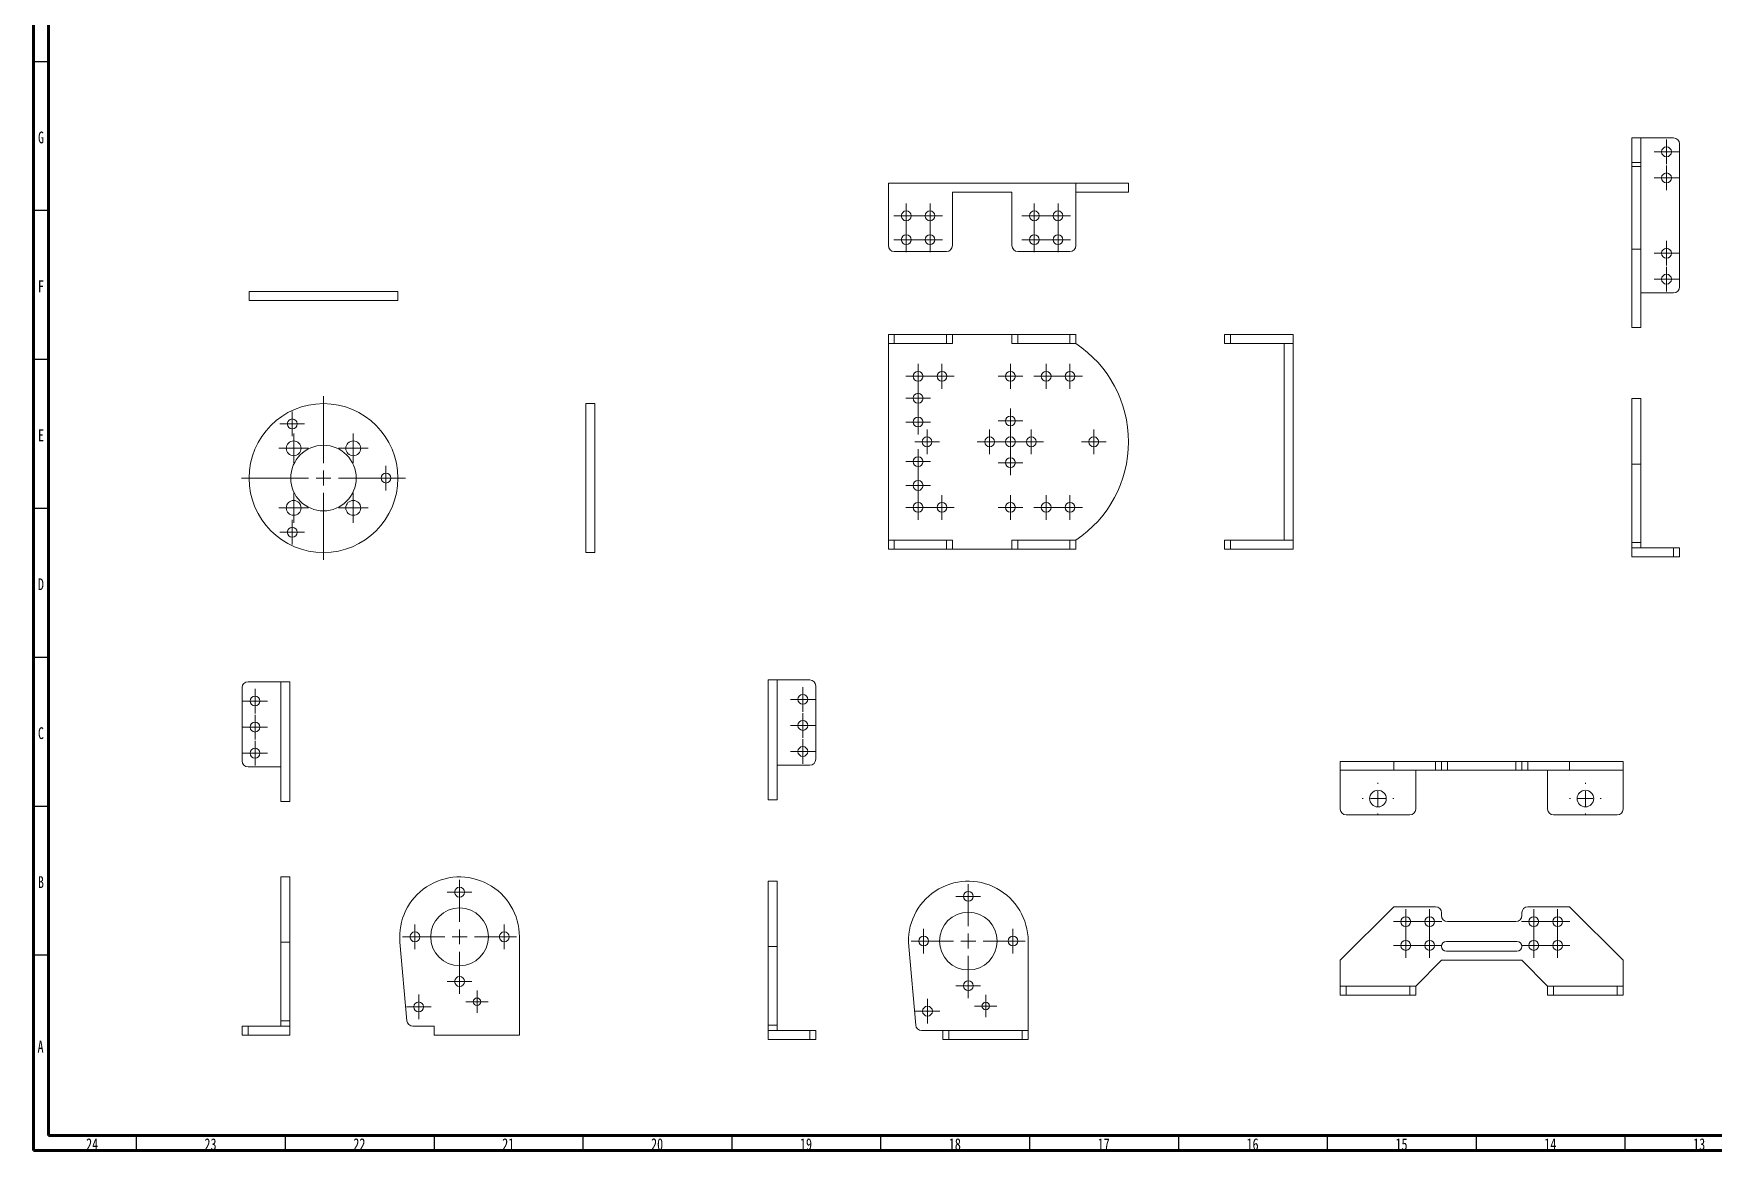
# Model space of a CAD drawing. Header units: millimetres. Extents: x 15 to 1184, y 5 to 836.
# Drawn here: x 15 to 579, y 5 to 380 of the extents above; entities that cross this region are included whole.
import ezdxf

# ---------------------------------------------------------------- set-up
doc = ezdxf.new("R2010")
doc.units = ezdxf.units.MM
doc.styles.add('SLDTEXTSTYLE0', font='TXT', dxfattribs={"width": 0.75})

# ---------------------------------------------------------------- blocks, each defined once
blk = doc.blocks.new('SW_CENTERMARKSYMBOL_108')
at = {"color": 0, "linetype": 'Continuous', "lineweight": 0}
for p, q in [((-2.5, 0), (-5, 0)), ((0, 0), (-2.5, 0)), ((0, 2.5), (0, 5)), ((0, 0), (0, 2.5)), ((0, 0), (0, -2.5)), ((0, 0), (2.5, 0)), ((2.5, 0), (5, 0)), ((0, -2.5), (0, -5))]:
    blk.add_line(p, q, dxfattribs=at)
blk = doc.blocks.new('SW_CENTERMARKSYMBOL_109')
at = {"color": 0, "linetype": 'Continuous', "lineweight": 0}
for p, q in [((-2.5, 0), (-5, 0)), ((0, 0), (-2.5, 0)), ((0, 2.5), (0, 5)), ((0, 0), (0, 2.5)), ((0, 0), (0, -2.5)), ((0, 0), (2.5, 0)), ((2.5, 0), (5, 0)), ((0, -2.5), (0, -5))]:
    blk.add_line(p, q, dxfattribs=at)
blk = doc.blocks.new('SW_CENTERMARKSYMBOL_110')
at = {"color": 0, "linetype": 'Continuous', "lineweight": 0}
for p, q in [((-2.5, 0), (-5, 0)), ((0, 0), (-2.5, 0)), ((0, 2.5), (0, 5)), ((0, 0), (0, 2.5)), ((0, 0), (0, -2.5)), ((0, 0), (2.5, 0)), ((2.5, 0), (5, 0)), ((0, -2.5), (0, -5))]:
    blk.add_line(p, q, dxfattribs=at)
blk = doc.blocks.new('SW_CENTERMARKSYMBOL_111')
at = {"color": 0, "linetype": 'Continuous', "lineweight": 0}
for p, q in [((0, 5), (0, 27.5)), ((-5, 0), (-27.5, 0)), ((0, 0), (-2.5, 0)), ((0, 0), (0, 2.5)), ((0, 0), (0, -2.5)), ((0, 0), (2.5, 0)), ((5, 0), (27.5, 0)), ((0, -5), (0, -27.5))]:
    blk.add_line(p, q, dxfattribs=at)
blk = doc.blocks.new('SW_CENTERMARKSYMBOL_112')
at = {"color": 0, "linetype": 'Continuous', "lineweight": 0}
for p, q in [((-2.5, 0), (-4.15, 0)), ((0, 0), (-2.5, 0)), ((0, 2.5), (0, 4.15)), ((0, 0), (0, 2.5)), ((0, 0), (0, -2.5)), ((0, 0), (2.5, 0)), ((2.5, 0), (4.15, 0)), ((0, -2.5), (0, -4.15))]:
    blk.add_line(p, q, dxfattribs=at)
blk = doc.blocks.new('SW_CENTERMARKSYMBOL_113')
at = {"color": 0, "linetype": 'Continuous', "lineweight": 0}
for p, q in [((-2.5, 0), (-4.15, 0)), ((0, 0), (-2.5, 0)), ((0, 2.5), (0, 4.15)), ((0, 0), (0, 2.5)), ((0, 0), (0, -2.5)), ((0, 0), (2.5, 0)), ((2.5, 0), (4.15, 0)), ((0, -2.5), (0, -4.15))]:
    blk.add_line(p, q, dxfattribs=at)
blk = doc.blocks.new('SW_CENTERMARKSYMBOL_114')
at = {"color": 0, "linetype": 'Continuous', "lineweight": 0}
for p, q in [((-2.5, 0), (-4.15, 0)), ((0, 0), (-2.5, 0)), ((0, 2.5), (0, 4.15)), ((0, 0), (0, 2.5)), ((0, 0), (0, -2.5)), ((0, 0), (2.5, 0)), ((2.5, 0), (4.15, 0)), ((0, -2.5), (0, -4.15))]:
    blk.add_line(p, q, dxfattribs=at)
blk = doc.blocks.new('SW_CENTERMARKSYMBOL_115')
at = {"color": 0, "linetype": 'Continuous', "lineweight": 0}
for p, q in [((-2.5, 0), (-5, 0)), ((0, 0), (-2.5, 0)), ((0, 2.5), (0, 5)), ((0, 0), (0, 2.5)), ((0, 0), (0, -2.5)), ((0, 0), (2.5, 0)), ((2.5, 0), (5, 0)), ((0, -2.5), (0, -5))]:
    blk.add_line(p, q, dxfattribs=at)
blk = doc.blocks.new('SW_CENTERMARKSYMBOL_116')
at = {"color": 0, "linetype": 'Continuous', "lineweight": 0}
for p, q in [((-2.5, 0), (-4.15, 0)), ((0, 0), (-2.5, 0)), ((0, 2.5), (0, 4.15)), ((0, 0), (0, 2.5)), ((0, 0), (0, -2.5)), ((0, 0), (2.5, 0)), ((2.5, 0), (4.15, 0)), ((0, -2.5), (0, -4.15))]:
    blk.add_line(p, q, dxfattribs=at)
blk = doc.blocks.new('SW_CENTERMARKSYMBOL_117')
at = {"color": 0, "linetype": 'Continuous', "lineweight": 0}
for p, q in [((-2.5, 0), (-4.15, 0)), ((0, 0), (-2.5, 0)), ((0, 2.5), (0, 4.15)), ((0, 0), (0, 2.5)), ((0, 0), (0, -2.5)), ((0, 0), (2.5, 0)), ((2.5, 0), (4.15, 0)), ((0, -2.5), (0, -4.15))]:
    blk.add_line(p, q, dxfattribs=at)
blk = doc.blocks.new('SW_CENTERMARKSYMBOL_118')
at = {"color": 0, "linetype": 'Continuous', "lineweight": 0}
for p, q in [((-2.5, 0), (-4.15, 0)), ((0, 0), (-2.5, 0)), ((0, 2.5), (0, 4.15)), ((0, 0), (0, 2.5)), ((0, 0), (0, -2.5)), ((0, 0), (2.5, 0)), ((2.5, 0), (4.15, 0)), ((0, -2.5), (0, -4.15))]:
    blk.add_line(p, q, dxfattribs=at)
blk = doc.blocks.new('SW_CENTERMARKSYMBOL_119')
at = {"color": 0, "linetype": 'Continuous', "lineweight": 0}
for p, q in [((-2.5, 0), (-4.15, 0)), ((0, 0), (-2.5, 0)), ((0, 2.5), (0, 4.15)), ((0, 0), (0, 2.5)), ((0, 0), (0, -2.5)), ((0, 0), (2.5, 0)), ((2.5, 0), (4.15, 0)), ((0, -2.5), (0, -4.15))]:
    blk.add_line(p, q, dxfattribs=at)
blk = doc.blocks.new('SW_CENTERMARKSYMBOL_120')
at = {"color": 0, "linetype": 'Continuous', "lineweight": 0}
for p, q in [((-2.5, 0), (-4.15, 0)), ((0, 0), (-2.5, 0)), ((0, 2.5), (0, 4.15)), ((0, 0), (0, 2.5)), ((0, 0), (0, -2.5)), ((0, 0), (2.5, 0)), ((2.5, 0), (4.15, 0)), ((0, -2.5), (0, -4.15))]:
    blk.add_line(p, q, dxfattribs=at)
blk = doc.blocks.new('SW_CENTERMARKSYMBOL_121')
at = {"color": 0, "linetype": 'Continuous', "lineweight": 0}
for p, q in [((-2.5, 0), (-4.15, 0)), ((0, 0), (-2.5, 0)), ((0, 2.5), (0, 4.15)), ((0, 0), (0, 2.5)), ((0, 0), (0, -2.5)), ((0, 0), (2.5, 0)), ((2.5, 0), (4.15, 0)), ((0, -2.5), (0, -4.15))]:
    blk.add_line(p, q, dxfattribs=at)
blk = doc.blocks.new('SW_CENTERMARKSYMBOL_122')
at = {"color": 0, "linetype": 'Continuous', "lineweight": 0}
for p, q in [((-2.5, 0), (-4.15, 0)), ((0, 0), (-2.5, 0)), ((0, 2.5), (0, 4.15)), ((0, 0), (0, 2.5)), ((0, 0), (0, -2.5)), ((0, 0), (2.5, 0)), ((2.5, 0), (4.15, 0)), ((0, -2.5), (0, -4.15))]:
    blk.add_line(p, q, dxfattribs=at)
blk = doc.blocks.new('SW_CENTERMARKSYMBOL_123')
at = {"color": 0, "linetype": 'Continuous', "lineweight": 0}
for p, q in [((-2.5, 0), (-4.15, 0)), ((0, 0), (-2.5, 0)), ((0, 2.5), (0, 4.15)), ((0, 0), (0, 2.5)), ((0, 0), (0, -2.5)), ((0, 0), (2.5, 0)), ((2.5, 0), (4.15, 0)), ((0, -2.5), (0, -4.15))]:
    blk.add_line(p, q, dxfattribs=at)
blk = doc.blocks.new('SW_CENTERMARKSYMBOL_124')
at = {"color": 0, "linetype": 'Continuous', "lineweight": 0}
for p, q in [((-2.5, 0), (-4.15, 0)), ((0, 0), (-2.5, 0)), ((0, 2.5), (0, 4.15)), ((0, 0), (0, 2.5)), ((0, 0), (0, -2.5)), ((0, 0), (2.5, 0)), ((2.5, 0), (4.15, 0)), ((0, -2.5), (0, -4.15))]:
    blk.add_line(p, q, dxfattribs=at)
blk = doc.blocks.new('SW_CENTERMARKSYMBOL_125')
at = {"color": 0, "linetype": 'Continuous', "lineweight": 0}
for p, q in [((-2.5, 0), (-4.15, 0)), ((0, 0), (-2.5, 0)), ((0, 2.5), (0, 4.15)), ((0, 0), (0, 2.5)), ((0, 0), (0, -2.5)), ((0, 0), (2.5, 0)), ((2.5, 0), (4.15, 0)), ((0, -2.5), (0, -4.15))]:
    blk.add_line(p, q, dxfattribs=at)
blk = doc.blocks.new('SW_CENTERMARKSYMBOL_126')
at = {"color": 0, "linetype": 'Continuous', "lineweight": 0}
for p, q in [((-2.5, 0), (-4.15, 0)), ((0, 0), (-2.5, 0)), ((0, 2.5), (0, 4.15)), ((0, 0), (0, 2.5)), ((0, 0), (0, -2.5)), ((0, 0), (2.5, 0)), ((2.5, 0), (4.15, 0)), ((0, -2.5), (0, -4.15))]:
    blk.add_line(p, q, dxfattribs=at)
blk = doc.blocks.new('SW_CENTERMARKSYMBOL_127')
at = {"color": 0, "linetype": 'Continuous', "lineweight": 0}
for p, q in [((-2.5, 0), (-4.15, 0)), ((0, 0), (-2.5, 0)), ((0, 2.5), (0, 4.15)), ((0, 0), (0, 2.5)), ((0, 0), (0, -2.5)), ((0, 0), (2.5, 0)), ((2.5, 0), (4.15, 0)), ((0, -2.5), (0, -4.15))]:
    blk.add_line(p, q, dxfattribs=at)
blk = doc.blocks.new('SW_CENTERMARKSYMBOL_128')
at = {"color": 0, "linetype": 'Continuous', "lineweight": 0}
for p, q in [((-2.5, 0), (-4.15, 0)), ((0, 0), (-2.5, 0)), ((0, 2.5), (0, 4.15)), ((0, 0), (0, 2.5)), ((0, 0), (0, -2.5)), ((0, 0), (2.5, 0)), ((2.5, 0), (4.15, 0)), ((0, -2.5), (0, -4.15))]:
    blk.add_line(p, q, dxfattribs=at)
blk = doc.blocks.new('SW_CENTERMARKSYMBOL_129')
at = {"color": 0, "linetype": 'Continuous', "lineweight": 0}
for p, q in [((-2.5, 0), (-4.15, 0)), ((0, 0), (-2.5, 0)), ((0, 2.5), (0, 4.15)), ((0, 0), (0, 2.5)), ((0, 0), (0, -2.5)), ((0, 0), (2.5, 0)), ((2.5, 0), (4.15, 0)), ((0, -2.5), (0, -4.15))]:
    blk.add_line(p, q, dxfattribs=at)
blk = doc.blocks.new('SW_CENTERMARKSYMBOL_130')
at = {"color": 0, "linetype": 'Continuous', "lineweight": 0}
for p, q in [((-2.5, 0), (-4.15, 0)), ((0, 0), (-2.5, 0)), ((0, 2.5), (0, 4.15)), ((0, 0), (0, 2.5)), ((0, 0), (0, -2.5)), ((0, 0), (2.5, 0)), ((2.5, 0), (4.15, 0)), ((0, -2.5), (0, -4.15))]:
    blk.add_line(p, q, dxfattribs=at)
blk = doc.blocks.new('SW_CENTERMARKSYMBOL_131')
at = {"color": 0, "linetype": 'Continuous', "lineweight": 0}
for p, q in [((-2.5, 0), (-4.15, 0)), ((0, 0), (-2.5, 0)), ((0, 2.5), (0, 4.15)), ((0, 0), (0, 2.5)), ((0, 0), (0, -2.5)), ((0, 0), (2.5, 0)), ((2.5, 0), (4.15, 0)), ((0, -2.5), (0, -4.15))]:
    blk.add_line(p, q, dxfattribs=at)
blk = doc.blocks.new('SW_CENTERMARKSYMBOL_132')
at = {"color": 0, "linetype": 'Continuous', "lineweight": 0}
for p, q in [((-2.5, 0), (-4.15, 0)), ((0, 0), (-2.5, 0)), ((0, 2.5), (0, 4.15)), ((0, 0), (0, 2.5)), ((0, 0), (0, -2.5)), ((0, 0), (2.5, 0)), ((2.5, 0), (4.15, 0)), ((0, -2.5), (0, -4.15))]:
    blk.add_line(p, q, dxfattribs=at)
blk = doc.blocks.new('SW_CENTERMARKSYMBOL_133')
at = {"color": 0, "linetype": 'Continuous', "lineweight": 0}
for p, q in [((-2.5, 0), (-4.15, 0)), ((0, 0), (-2.5, 0)), ((0, 2.5), (0, 4.15)), ((0, 0), (0, 2.5)), ((0, 0), (0, -2.5)), ((0, 0), (2.5, 0)), ((2.5, 0), (4.15, 0)), ((0, -2.5), (0, -4.15))]:
    blk.add_line(p, q, dxfattribs=at)
blk = doc.blocks.new('SW_CENTERMARKSYMBOL_134')
at = {"color": 0, "linetype": 'Continuous', "lineweight": 0}
for p, q in [((-2.5, 0), (-4.15, 0)), ((0, 0), (-2.5, 0)), ((0, 2.5), (0, 4.15)), ((0, 0), (0, 2.5)), ((0, 0), (0, -2.5)), ((0, 0), (2.5, 0)), ((2.5, 0), (4.15, 0)), ((0, -2.5), (0, -4.15))]:
    blk.add_line(p, q, dxfattribs=at)
blk = doc.blocks.new('SW_CENTERMARKSYMBOL_135')
at = {"color": 0, "linetype": 'Continuous', "lineweight": 0}
for p, q in [((-2.5, 0), (-4.15, 0)), ((0, 0), (-2.5, 0)), ((0, 2.5), (0, 4.15)), ((0, 0), (0, 2.5)), ((0, 0), (0, -2.5)), ((0, 0), (2.5, 0)), ((2.5, 0), (4.15, 0)), ((0, -2.5), (0, -4.15))]:
    blk.add_line(p, q, dxfattribs=at)
blk = doc.blocks.new('SW_CENTERMARKSYMBOL_136')
at = {"color": 0, "linetype": 'Continuous', "lineweight": 0}
for p, q in [((-2.5, 0), (-4.15, 0)), ((0, 0), (-2.5, 0)), ((0, 2.5), (0, 4.15)), ((0, 0), (0, 2.5)), ((0, 0), (0, -2.5)), ((0, 0), (2.5, 0)), ((2.5, 0), (4.15, 0)), ((0, -2.5), (0, -4.15))]:
    blk.add_line(p, q, dxfattribs=at)
blk = doc.blocks.new('SW_CENTERMARKSYMBOL_137')
at = {"color": 0, "linetype": 'Continuous', "lineweight": 0}
for p, q in [((-2.5, 0), (-4.15, 0)), ((0, 0), (-2.5, 0)), ((0, 2.5), (0, 4.15)), ((0, 0), (0, 2.5)), ((0, 0), (0, -2.5)), ((0, 0), (2.5, 0)), ((2.5, 0), (4.15, 0)), ((0, -2.5), (0, -4.15))]:
    blk.add_line(p, q, dxfattribs=at)
blk = doc.blocks.new('SW_CENTERMARKSYMBOL_138')
at = {"color": 0, "linetype": 'Continuous', "lineweight": 0}
for p, q in [((-2.5, 0), (-4.15, 0)), ((0, 0), (-2.5, 0)), ((0, 2.5), (0, 4.15)), ((0, 0), (0, 2.5)), ((0, 0), (0, -2.5)), ((0, 0), (2.5, 0)), ((2.5, 0), (4.15, 0)), ((0, -2.5), (0, -4.15))]:
    blk.add_line(p, q, dxfattribs=at)
blk = doc.blocks.new('SW_CENTERMARKSYMBOL_139')
at = {"color": 0, "linetype": 'Continuous', "lineweight": 0}
for p, q in [((-2.5, 0), (-4.15, 0)), ((0, 0), (-2.5, 0)), ((0, 2.5), (0, 4.15)), ((0, 0), (0, 2.5)), ((0, 0), (0, -2.5)), ((0, 0), (2.5, 0)), ((2.5, 0), (4.15, 0)), ((0, -2.5), (0, -4.15))]:
    blk.add_line(p, q, dxfattribs=at)
blk = doc.blocks.new('SW_CENTERMARKSYMBOL_140')
at = {"color": 0, "linetype": 'Continuous', "lineweight": 0}
for p, q in [((-2.5, 0), (-4.15, 0)), ((0, 0), (-2.5, 0)), ((0, 2.5), (0, 4.15)), ((0, 0), (0, 2.5)), ((0, 0), (0, -2.5)), ((0, 0), (2.5, 0)), ((2.5, 0), (4.15, 0)), ((0, -2.5), (0, -4.15))]:
    blk.add_line(p, q, dxfattribs=at)
blk = doc.blocks.new('SW_CENTERMARKSYMBOL_141')
at = {"color": 0, "linetype": 'Continuous', "lineweight": 0}
for p, q in [((-2.5, 0), (-4.15, 0)), ((0, 0), (-2.5, 0)), ((0, 2.5), (0, 4.15)), ((0, 0), (0, 2.5)), ((0, 0), (0, -2.5)), ((0, 0), (2.5, 0)), ((2.5, 0), (4.15, 0)), ((0, -2.5), (0, -4.15))]:
    blk.add_line(p, q, dxfattribs=at)
blk = doc.blocks.new('SW_CENTERMARKSYMBOL_142')
at = {"color": 0, "linetype": 'Continuous', "lineweight": 0}
for p, q in [((-2.5, 0), (-4.15, 0)), ((0, 0), (-2.5, 0)), ((0, 2.5), (0, 4.15)), ((0, 0), (0, 2.5)), ((0, 0), (0, -2.5)), ((0, 0), (2.5, 0)), ((2.5, 0), (4.15, 0)), ((0, -2.5), (0, -4.15))]:
    blk.add_line(p, q, dxfattribs=at)
blk = doc.blocks.new('SW_CENTERMARKSYMBOL_143')
at = {"color": 0, "linetype": 'Continuous', "lineweight": 0}
for p, q in [((-2.5, 0), (-4.15, 0)), ((0, 0), (-2.5, 0)), ((0, 2.5), (0, 4.15)), ((0, 0), (0, 2.5)), ((0, 0), (0, -2.5)), ((0, 0), (2.5, 0)), ((2.5, 0), (4.15, 0)), ((0, -2.5), (0, -4.15))]:
    blk.add_line(p, q, dxfattribs=at)
blk = doc.blocks.new('SW_CENTERMARKSYMBOL_144')
at = {"color": 0, "linetype": 'Continuous', "lineweight": 0}
for p, q in [((-2.5, 0), (-4.15, 0)), ((0, 0), (-2.5, 0)), ((0, 2.5), (0, 4.15)), ((0, 0), (0, 2.5)), ((0, 0), (0, -2.5)), ((0, 0), (2.5, 0)), ((2.5, 0), (4.15, 0)), ((0, -2.5), (0, -4.15))]:
    blk.add_line(p, q, dxfattribs=at)
blk = doc.blocks.new('SW_CENTERMARKSYMBOL_145')
at = {"color": 0, "linetype": 'Continuous', "lineweight": 0}
for p, q in [((-2.5, 0), (-4.15, 0)), ((0, 0), (-2.5, 0)), ((0, 2.5), (0, 4.15)), ((0, 0), (0, 2.5)), ((0, 0), (0, -2.5)), ((0, 0), (2.5, 0)), ((2.5, 0), (4.15, 0)), ((0, -2.5), (0, -4.15))]:
    blk.add_line(p, q, dxfattribs=at)
blk = doc.blocks.new('SW_CENTERMARKSYMBOL_146')
at = {"color": 0, "linetype": 'Continuous', "lineweight": 0}
for p, q in [((-2.5, 0), (-4.15, 0)), ((0, 0), (-2.5, 0)), ((0, 2.5), (0, 4.15)), ((0, 0), (0, 2.5)), ((0, 0), (0, -2.5)), ((0, 0), (2.5, 0)), ((2.5, 0), (4.15, 0)), ((0, -2.5), (0, -4.15))]:
    blk.add_line(p, q, dxfattribs=at)
blk = doc.blocks.new('SW_CENTERMARKSYMBOL_147')
at = {"color": 0, "linetype": 'Continuous', "lineweight": 0}
for p, q in [((-2.5, 0), (-4.15, 0)), ((0, 0), (-2.5, 0)), ((0, 2.5), (0, 4.15)), ((0, 0), (0, 2.5)), ((0, 0), (0, -2.5)), ((0, 0), (2.5, 0)), ((2.5, 0), (4.15, 0)), ((0, -2.5), (0, -4.15))]:
    blk.add_line(p, q, dxfattribs=at)
blk = doc.blocks.new('SW_CENTERMARKSYMBOL_148')
at = {"color": 0, "linetype": 'Continuous', "lineweight": 0}
for p, q in [((-2.5, 0), (-4.15, 0)), ((0, 0), (-2.5, 0)), ((0, 2.5), (0, 4.15)), ((0, 0), (0, 2.5)), ((0, 0), (0, -2.5)), ((0, 0), (2.5, 0)), ((2.5, 0), (4.15, 0)), ((0, -2.5), (0, -4.15))]:
    blk.add_line(p, q, dxfattribs=at)
blk = doc.blocks.new('SW_CENTERMARKSYMBOL_197')
at = {"color": 0, "linetype": 'Continuous', "lineweight": 0}
for p, q in [((-2.5, 0), (-4.15, 0)), ((0, 0), (-2.5, 0)), ((0, 2.5), (0, 4.15)), ((0, 0), (0, 2.5)), ((0, 0), (0, -2.5)), ((0, 0), (2.5, 0)), ((2.5, 0), (4.15, 0)), ((0, -2.5), (0, -4.15))]:
    blk.add_line(p, q, dxfattribs=at)
blk = doc.blocks.new('SW_CENTERMARKSYMBOL_198')
at = {"color": 0, "linetype": 'Continuous', "lineweight": 0}
for p, q in [((-2.5, 0), (-4.15, 0)), ((0, 0), (-2.5, 0)), ((0, 2.5), (0, 4.15)), ((0, 0), (0, 2.5)), ((0, 0), (0, -2.5)), ((0, 0), (2.5, 0)), ((2.5, 0), (4.15, 0)), ((0, -2.5), (0, -4.15))]:
    blk.add_line(p, q, dxfattribs=at)
blk = doc.blocks.new('SW_CENTERMARKSYMBOL_199')
at = {"color": 0, "linetype": 'Continuous', "lineweight": 0}
for p, q in [((-2.5, 0), (-4.15, 0)), ((0, 0), (-2.5, 0)), ((0, 2.5), (0, 4.15)), ((0, 0), (0, 2.5)), ((0, 0), (0, -2.5)), ((0, 0), (2.5, 0)), ((2.5, 0), (4.15, 0)), ((0, -2.5), (0, -4.15))]:
    blk.add_line(p, q, dxfattribs=at)
blk = doc.blocks.new('SW_CENTERMARKSYMBOL_200')
at = {"color": 0, "linetype": 'Continuous', "lineweight": 0}
for p, q in [((0, 5), (0, 12.2)), ((-5, 0), (-12.2, 0)), ((0, 0), (-2.5, 0)), ((0, 0), (0, 2.5)), ((0, 0), (0, -2.5)), ((0, 0), (2.5, 0)), ((5, 0), (12.2, 0)), ((0, -5), (0, -12.2))]:
    blk.add_line(p, q, dxfattribs=at)
blk = doc.blocks.new('SW_CENTERMARKSYMBOL_201')
at = {"color": 0, "linetype": 'Continuous', "lineweight": 0}
for p, q in [((-2.5, 0), (-4.15, 0)), ((0, 0), (-2.5, 0)), ((0, 2.5), (0, 4.15)), ((0, 0), (0, 2.5)), ((0, 0), (0, -2.5)), ((0, 0), (2.5, 0)), ((2.5, 0), (4.15, 0)), ((0, -2.5), (0, -4.15))]:
    blk.add_line(p, q, dxfattribs=at)
blk = doc.blocks.new('SW_CENTERMARKSYMBOL_202')
at = {"color": 0, "linetype": 'Continuous', "lineweight": 0}
for p, q in [((-2.5, 0), (-3.75, 0)), ((0, 0), (-2.5, 0)), ((0, 2.5), (0, 3.75)), ((0, 0), (0, 2.5)), ((0, 0), (0, -2.5)), ((0, 0), (2.5, 0)), ((2.5, 0), (3.75, 0)), ((0, -2.5), (0, -3.75))]:
    blk.add_line(p, q, dxfattribs=at)
blk = doc.blocks.new('SW_CENTERMARKSYMBOL_203')
at = {"color": 0, "linetype": 'Continuous', "lineweight": 0}
for p, q in [((-2.5, 0), (-4.15, 0)), ((0, 0), (-2.5, 0)), ((0, 2.5), (0, 4.15)), ((0, 0), (0, 2.5)), ((0, 0), (0, -2.5)), ((0, 0), (2.5, 0)), ((2.5, 0), (4.15, 0)), ((0, -2.5), (0, -4.15))]:
    blk.add_line(p, q, dxfattribs=at)
blk = doc.blocks.new('SW_CENTERMARKSYMBOL_204')
at = {"color": 0, "linetype": 'Continuous', "lineweight": 0}
for p, q in [((-2.5, 0), (-4.15, 0)), ((0, 0), (-2.5, 0)), ((0, 2.5), (0, 4.15)), ((0, 0), (0, 2.5)), ((0, 0), (0, -2.5)), ((0, 0), (2.5, 0)), ((2.5, 0), (4.15, 0)), ((0, -2.5), (0, -4.15))]:
    blk.add_line(p, q, dxfattribs=at)
blk = doc.blocks.new('SW_CENTERMARKSYMBOL_205')
at = {"color": 0, "linetype": 'Continuous', "lineweight": 0}
for p, q in [((-2.5, 0), (-4.15, 0)), ((0, 0), (-2.5, 0)), ((0, 2.5), (0, 4.15)), ((0, 0), (0, 2.5)), ((0, 0), (0, -2.5)), ((0, 0), (2.5, 0)), ((2.5, 0), (4.15, 0)), ((0, -2.5), (0, -4.15))]:
    blk.add_line(p, q, dxfattribs=at)
blk = doc.blocks.new('SW_CENTERMARKSYMBOL_206')
at = {"color": 0, "linetype": 'Continuous', "lineweight": 0}
for p, q in [((-2.5, 0), (-4.15, 0)), ((0, 0), (-2.5, 0)), ((0, 2.5), (0, 4.15)), ((0, 0), (0, 2.5)), ((0, 0), (0, -2.5)), ((0, 0), (2.5, 0)), ((2.5, 0), (4.15, 0)), ((0, -2.5), (0, -4.15))]:
    blk.add_line(p, q, dxfattribs=at)
blk = doc.blocks.new('SW_CENTERMARKSYMBOL_207')
at = {"color": 0, "linetype": 'Continuous', "lineweight": 0}
for p, q in [((-2.5, 0), (-4.15, 0)), ((0, 0), (-2.5, 0)), ((0, 2.5), (0, 4.15)), ((0, 0), (0, 2.5)), ((0, 0), (0, -2.5)), ((0, 0), (2.5, 0)), ((2.5, 0), (4.15, 0)), ((0, -2.5), (0, -4.15))]:
    blk.add_line(p, q, dxfattribs=at)
blk = doc.blocks.new('SW_CENTERMARKSYMBOL_208')
at = {"color": 0, "linetype": 'Continuous', "lineweight": 0}
for p, q in [((-2.5, 0), (-4.15, 0)), ((0, 0), (-2.5, 0)), ((0, 2.5), (0, 4.15)), ((0, 0), (0, 2.5)), ((0, 0), (0, -2.5)), ((0, 0), (2.5, 0)), ((2.5, 0), (4.15, 0)), ((0, -2.5), (0, -4.15))]:
    blk.add_line(p, q, dxfattribs=at)
blk = doc.blocks.new('SW_CENTERMARKSYMBOL_209')
at = {"color": 0, "linetype": 'Continuous', "lineweight": 0}
for p, q in [((-2.5, 0), (-4.15, 0)), ((0, 0), (-2.5, 0)), ((0, 2.5), (0, 4.15)), ((0, 0), (0, 2.5)), ((0, 0), (0, -2.5)), ((0, 0), (2.5, 0)), ((2.5, 0), (4.15, 0)), ((0, -2.5), (0, -4.15))]:
    blk.add_line(p, q, dxfattribs=at)
blk = doc.blocks.new('SW_CENTERMARKSYMBOL_210')
at = {"color": 0, "linetype": 'Continuous', "lineweight": 0}
for p, q in [((0, 5), (0, 12.2)), ((-5, 0), (-12.2, 0)), ((0, 0), (-2.5, 0)), ((0, 0), (0, 2.5)), ((0, 0), (0, -2.5)), ((0, 0), (2.5, 0)), ((5, 0), (12.2, 0)), ((0, -5), (0, -12.2))]:
    blk.add_line(p, q, dxfattribs=at)
blk = doc.blocks.new('SW_CENTERMARKSYMBOL_211')
at = {"color": 0, "linetype": 'Continuous', "lineweight": 0}
for p, q in [((-2.5, 0), (-3.75, 0)), ((0, 0), (-2.5, 0)), ((0, 2.5), (0, 3.75)), ((0, 0), (0, 2.5)), ((0, 0), (0, -2.5)), ((0, 0), (2.5, 0)), ((2.5, 0), (3.75, 0)), ((0, -2.5), (0, -3.75))]:
    blk.add_line(p, q, dxfattribs=at)
blk = doc.blocks.new('SW_CENTERMARKSYMBOL_212')
at = {"color": 0, "linetype": 'Continuous', "lineweight": 0}
for p, q in [((-2.5, 0), (-4.15, 0)), ((0, 0), (-2.5, 0)), ((0, 2.5), (0, 4.15)), ((0, 0), (0, 2.5)), ((0, 0), (0, -2.5)), ((0, 0), (2.5, 0)), ((2.5, 0), (4.15, 0)), ((0, -2.5), (0, -4.15))]:
    blk.add_line(p, q, dxfattribs=at)
blk = doc.blocks.new('SW_CENTERMARKSYMBOL_213')
at = {"color": 0, "linetype": 'Continuous', "lineweight": 0}
for p, q in [((-2.5, 0), (-4.15, 0)), ((0, 0), (-2.5, 0)), ((0, 2.5), (0, 4.15)), ((0, 0), (0, 2.5)), ((0, 0), (0, -2.5)), ((0, 0), (2.5, 0)), ((2.5, 0), (4.15, 0)), ((0, -2.5), (0, -4.15))]:
    blk.add_line(p, q, dxfattribs=at)
blk = doc.blocks.new('SW_CENTERMARKSYMBOL_214')
at = {"color": 0, "linetype": 'Continuous', "lineweight": 0}
for p, q in [((-2.5, 0), (-4.15, 0)), ((0, 0), (-2.5, 0)), ((0, 2.5), (0, 4.15)), ((0, 0), (0, 2.5)), ((0, 0), (0, -2.5)), ((0, 0), (2.5, 0)), ((2.5, 0), (4.15, 0)), ((0, -2.5), (0, -4.15))]:
    blk.add_line(p, q, dxfattribs=at)
blk = doc.blocks.new('SW_CENTERMARKSYMBOL_215')
at = {"color": 0, "linetype": 'Continuous', "lineweight": 0}
for p, q in [((-2.5, 0), (-4.15, 0)), ((0, 0), (-2.5, 0)), ((0, 2.5), (0, 4.15)), ((0, 0), (0, 2.5)), ((0, 0), (0, -2.5)), ((0, 0), (2.5, 0)), ((2.5, 0), (4.15, 0)), ((0, -2.5), (0, -4.15))]:
    blk.add_line(p, q, dxfattribs=at)
blk = doc.blocks.new('SW_CENTERMARKSYMBOL_216')
at = {"color": 0, "linetype": 'Continuous', "lineweight": 0}
for p, q in [((-2.5, 0), (-4.15, 0)), ((0, 0), (-2.5, 0)), ((0, 2.5), (0, 4.15)), ((0, 0), (0, 2.5)), ((0, 0), (0, -2.5)), ((0, 0), (2.5, 0)), ((2.5, 0), (4.15, 0)), ((0, -2.5), (0, -4.15))]:
    blk.add_line(p, q, dxfattribs=at)
blk = doc.blocks.new('SW_CENTERMARKSYMBOL_217')
at = {"color": 0, "linetype": 'Continuous', "lineweight": 0}
for p, q in [((-2.5, 0), (-4.15, 0)), ((0, 0), (-2.5, 0)), ((0, 2.5), (0, 4.15)), ((0, 0), (0, 2.5)), ((0, 0), (0, -2.5)), ((0, 0), (2.5, 0)), ((2.5, 0), (4.15, 0)), ((0, -2.5), (0, -4.15))]:
    blk.add_line(p, q, dxfattribs=at)
blk = doc.blocks.new('SW_CENTERMARKSYMBOL_218')
at = {"color": 0, "linetype": 'Continuous', "lineweight": 0}
for p, q in [((-2.5, 0), (-4.15, 0)), ((0, 0), (-2.5, 0)), ((0, 2.5), (0, 4.15)), ((0, 0), (0, 2.5)), ((0, 0), (0, -2.5)), ((0, 0), (2.5, 0)), ((2.5, 0), (4.15, 0)), ((0, -2.5), (0, -4.15))]:
    blk.add_line(p, q, dxfattribs=at)
blk = doc.blocks.new('SW_CENTERMARKSYMBOL_219')
at = {"color": 0, "linetype": 'Continuous', "lineweight": 0}
for p, q in [((-2.5, 0), (-4.15, 0)), ((0, 0), (-2.5, 0)), ((0, 2.5), (0, 4.15)), ((0, 0), (0, 2.5)), ((0, 0), (0, -2.5)), ((0, 0), (2.5, 0)), ((2.5, 0), (4.15, 0)), ((0, -2.5), (0, -4.15))]:
    blk.add_line(p, q, dxfattribs=at)
blk = doc.blocks.new('SW_CENTERMARKSYMBOL_220')
at = {"color": 0, "linetype": 'Continuous', "lineweight": 0}
for p, q in [((-2.5, 0), (-4.15, 0)), ((0, 0), (-2.5, 0)), ((0, 2.5), (0, 4.15)), ((0, 0), (0, 2.5)), ((0, 0), (0, -2.5)), ((0, 0), (2.5, 0)), ((2.5, 0), (4.15, 0)), ((0, -2.5), (0, -4.15))]:
    blk.add_line(p, q, dxfattribs=at)
blk = doc.blocks.new('SW_CENTERMARKSYMBOL_221')
at = {"color": 0, "linetype": 'Continuous', "lineweight": 0}
for p, q in [((-2.5, 0), (-4.15, 0)), ((0, 0), (-2.5, 0)), ((0, 2.5), (0, 4.15)), ((0, 0), (0, 2.5)), ((0, 0), (0, -2.5)), ((0, 0), (2.5, 0)), ((2.5, 0), (4.15, 0)), ((0, -2.5), (0, -4.15))]:
    blk.add_line(p, q, dxfattribs=at)
blk = doc.blocks.new('SW_CENTERMARKSYMBOL_222')
at = {"color": 0, "linetype": 'Continuous', "lineweight": 0}
for p, q in [((-2.5, 0), (-4.15, 0)), ((0, 0), (-2.5, 0)), ((0, 2.5), (0, 4.15)), ((0, 0), (0, 2.5)), ((0, 0), (0, -2.5)), ((0, 0), (2.5, 0)), ((2.5, 0), (4.15, 0)), ((0, -2.5), (0, -4.15))]:
    blk.add_line(p, q, dxfattribs=at)
blk = doc.blocks.new('SW_CENTERMARKSYMBOL_223')
at = {"color": 0, "linetype": 'Continuous', "lineweight": 0}
for p, q in [((-2.5, 0), (-4.15, 0)), ((0, 0), (-2.5, 0)), ((0, 2.5), (0, 4.15)), ((0, 0), (0, 2.5)), ((0, 0), (0, -2.5)), ((0, 0), (2.5, 0)), ((2.5, 0), (4.15, 0)), ((0, -2.5), (0, -4.15))]:
    blk.add_line(p, q, dxfattribs=at)
blk = doc.blocks.new('SW_CENTERMARKSYMBOL_224')
at = {"color": 0, "linetype": 'Continuous', "lineweight": 0}
for p, q in [((-2.5, 0), (-4.15, 0)), ((0, 0), (-2.5, 0)), ((0, 2.5), (0, 4.15)), ((0, 0), (0, 2.5)), ((0, 0), (0, -2.5)), ((0, 0), (2.5, 0)), ((2.5, 0), (4.15, 0)), ((0, -2.5), (0, -4.15))]:
    blk.add_line(p, q, dxfattribs=at)
blk = doc.blocks.new('SW_CENTERMARKSYMBOL_225')
at = {"color": 0, "linetype": 'Continuous', "lineweight": 0}
for p, q in [((-5, 0), (-5.3, 0)), ((0, 0), (-2.5, 0)), ((0, 5), (0, 5.3)), ((0, 0), (0, 2.5)), ((0, 0), (0, -2.5)), ((0, 0), (2.5, 0)), ((5, 0), (5.3, 0)), ((0, -5), (0, -5.3))]:
    blk.add_line(p, q, dxfattribs=at)
blk = doc.blocks.new('SW_CENTERMARKSYMBOL_226')
at = {"color": 0, "linetype": 'Continuous', "lineweight": 0}
for p, q in [((-5, 0), (-5.3, 0)), ((0, 0), (-2.5, 0)), ((0, 5), (0, 5.3)), ((0, 0), (0, 2.5)), ((0, 0), (0, -2.5)), ((0, 0), (2.5, 0)), ((5, 0), (5.3, 0)), ((0, -5), (0, -5.3))]:
    blk.add_line(p, q, dxfattribs=at)

msp = doc.modelspace()

# ---------------------------------------------------------------- linework, layer by layer
at = {"color": 7, "linetype": 'Continuous', "lineweight": 60}
for p, q in [((15, 5), (15, 836)), ((20, 10), (20, 831)), ((1179, 10), (20, 10)), ((1184, 5), (15, 5))]:
    msp.add_line(p, q, dxfattribs=at)
at = {"color": 7, "linetype": 'Continuous', "lineweight": 30}
for p, q in [((20, 370.5), (15, 370.5)), ((20, 320.5), (15, 320.5)), ((20, 270.5), (15, 270.5)), ((20, 220.5), (15, 220.5)), ((20, 170.5), (15, 170.5)), ((20, 120.5), (15, 120.5)), ((20, 70.5), (15, 70.5)), ((49.5, 10), (49.5, 5)), ((99.5, 10), (99.5, 5)), ((149.5, 10), (149.5, 5)), ((199.5, 10), (199.5, 5)), ((249.5, 10), (249.5, 5)), ((299.5, 10), (299.5, 5)), ((349.5, 10), (349.5, 5)), ((399.5, 10), (399.5, 5)), ((449.5, 10), (449.5, 5)), ((499.5, 10), (499.5, 5)), ((549.5, 10), (549.5, 5))]:
    msp.add_line(p, q, dxfattribs=at)
at = {"color": 7, "linetype": 'Continuous', "lineweight": 15}
for p, q in [((554.84, 344.9), (551.84, 344.9)), ((551.84, 336.64), (551.84, 344.9)), ((554.84, 336.64), (554.84, 344.9)), ((565.84, 344.9), (554.84, 344.9)), ((567.84, 342.9), (567.84, 294.9)), ((551.84, 336.64), (554.84, 336.64)), ((551.84, 335.29), (551.84, 336.64)), ((554.84, 335.29), (551.84, 335.29)), ((551.84, 335.29), (551.84, 307.52)), ((554.84, 336.64), (554.84, 335.29)), ((554.84, 335.29), (554.84, 307.52)), ((365.09, 329.75), (302.09, 329.75)), ((302.09, 308.75), (302.09, 329.75)), ((365.09, 308.75), (365.09, 329.75)), ((365.09, 329.75), (382.76, 329.75)), ((382.76, 326.75), (382.76, 329.75)), ((343.59, 326.75), (323.59, 326.75)), ((323.59, 326.75), (323.59, 308.75)), ((343.59, 326.75), (343.59, 308.75)), ((365.09, 326.75), (382.76, 326.75)), ((321.59, 306.75), (304.09, 306.75)), ((363.09, 306.75), (345.59, 306.75)), ((554.84, 307.52), (551.84, 307.52)), ((551.84, 307.52), (551.84, 281.25)), ((554.84, 307.52), (554.84, 281.25)), ((87.36, 293.37), (87.36, 290.37)), ((137.36, 293.37), (87.36, 293.37)), ((137.36, 290.37), (87.36, 290.37)), ((137.36, 290.37), (137.36, 293.37)), ((565.84, 292.9), (554.84, 292.9)), ((302.09, 275.88), (302.09, 278.88)), ((302.09, 278.88), (304.09, 278.88)), ((304.09, 278.88), (304.09, 275.88)), ((321.59, 278.88), (304.09, 278.88)), ((321.59, 275.88), (321.59, 278.88)), ((321.59, 278.88), (323.59, 278.88)), ((323.59, 278.88), (323.59, 275.88)), ((343.59, 278.88), (323.59, 278.88)), ((343.59, 275.88), (343.59, 278.88)), ((343.59, 278.88), (345.59, 278.88)), ((345.59, 278.88), (345.59, 275.88)), ((363.09, 278.88), (345.59, 278.88)), ((363.09, 275.88), (363.09, 278.88)), ((363.09, 278.88), (365.09, 278.88)), ((365.09, 278.88), (365.09, 275.88)), ((415, 275.88), (415, 278.88)), ((415, 278.88), (417, 278.88)), ((417, 278.88), (417, 275.88)), ((417, 278.88), (438, 278.88)), ((438, 275.88), (438, 278.88)), ((551.84, 281.25), (554.84, 281.25)), ((304.09, 275.88), (302.09, 275.88)), ((302.09, 275.88), (302.09, 209.88)), ((304.09, 275.88), (321.59, 275.88)), ((323.59, 275.88), (321.59, 275.88)), ((345.59, 275.88), (343.59, 275.88)), ((345.59, 275.88), (363.09, 275.88)), ((365.09, 275.88), (363.09, 275.88)), ((417, 275.88), (415, 275.88)), ((417, 275.88), (435, 275.88)), ((435, 275.88), (435, 209.88)), ((435, 275.88), (438, 275.88)), ((438, 275.88), (438, 209.88)), ((203.5, 255.71), (200.5, 255.71)), ((200.5, 230.71), (200.5, 255.71)), ((203.5, 230.71), (203.5, 255.71)), ((554.84, 257.41), (551.84, 257.41)), ((551.84, 257.41), (551.84, 235.43)), ((554.84, 257.41), (554.84, 235.43)), ((554.84, 235.43), (551.84, 235.43)), ((551.84, 209.08), (551.84, 235.43)), ((554.84, 209.08), (554.84, 235.43)), ((200.5, 205.71), (200.5, 230.71)), ((203.5, 205.71), (203.5, 230.71)), ((302.09, 206.88), (302.09, 209.88)), ((302.09, 209.88), (304.09, 209.88)), ((304.09, 209.88), (304.09, 206.88)), ((321.59, 209.88), (304.09, 209.88)), ((321.59, 206.88), (321.59, 209.88)), ((321.59, 209.88), (323.59, 209.88)), ((323.59, 209.88), (323.59, 206.88)), ((343.59, 206.88), (343.59, 209.88)), ((343.59, 209.88), (345.59, 209.88)), ((345.59, 209.88), (345.59, 206.88)), ((363.09, 209.88), (345.59, 209.88)), ((363.09, 206.88), (363.09, 209.88)), ((363.09, 209.88), (365.09, 209.88)), ((365.09, 209.88), (365.09, 206.88)), ((415, 206.88), (415, 209.88)), ((415, 209.88), (417, 209.88)), ((417, 209.88), (417, 206.88)), ((417, 209.88), (435, 209.88)), ((435, 209.88), (438, 209.88)), ((438, 206.88), (438, 209.88)), ((551.84, 209.08), (554.84, 209.08)), ((551.84, 207.26), (551.84, 209.08)), ((554.84, 209.08), (554.84, 207.26)), ((200.5, 205.71), (203.5, 205.71)), ((304.09, 206.88), (302.09, 206.88)), ((304.09, 206.88), (321.59, 206.88)), ((323.59, 206.88), (321.59, 206.88)), ((343.59, 206.88), (323.59, 206.88)), ((345.59, 206.88), (343.59, 206.88)), ((345.59, 206.88), (363.09, 206.88)), ((365.09, 206.88), (363.09, 206.88)), ((417, 206.88), (415, 206.88)), ((417, 206.88), (438, 206.88)), ((554.84, 207.26), (551.84, 207.26)), ((551.84, 207.26), (551.84, 204.26)), ((565.84, 204.26), (551.84, 204.26)), ((565.84, 207.26), (554.84, 207.26)), ((565.84, 204.26), (565.84, 207.26)), ((565.84, 207.26), (567.84, 207.26)), ((567.84, 204.26), (565.84, 204.26)), ((567.84, 207.26), (567.84, 204.26)), ((85.03, 135.75), (85.03, 160.36)), ((87.03, 162.36), (98.03, 162.36)), ((98.03, 162.36), (101.03, 162.36)), ((98.03, 162.36), (98.03, 122.14)), ((101.03, 162.36), (101.03, 122.14)), ((264.71, 162.93), (261.71, 162.93)), ((261.71, 162.93), (261.71, 122.71)), ((264.71, 162.93), (264.71, 122.71)), ((275.71, 162.93), (264.71, 162.93)), ((277.71, 136.32), (277.71, 160.93)), ((453.87, 132.6), (453.87, 135.6)), ((471.87, 135.6), (453.87, 135.6)), ((471.87, 132.6), (471.87, 135.6)), ((471.87, 135.6), (485.87, 135.6)), ((485.87, 132.6), (485.87, 135.6)), ((485.87, 135.6), (487.87, 135.6)), ((487.87, 135.6), (487.87, 132.6)), ((487.87, 135.6), (489.87, 135.6)), ((489.87, 135.6), (489.87, 132.6)), ((489.87, 135.6), (512.87, 135.6)), ((512.87, 132.6), (512.87, 135.6)), ((512.87, 135.6), (514.87, 135.6)), ((514.87, 132.6), (514.87, 135.6)), ((514.87, 135.6), (516.87, 135.6)), ((516.87, 135.6), (516.87, 132.6)), ((516.87, 135.6), (530.87, 135.6)), ((530.87, 132.6), (530.87, 135.6)), ((530.87, 135.6), (548.87, 135.6)), ((548.87, 132.6), (548.87, 135.6)), ((87.03, 133.75), (98.03, 133.75)), ((275.71, 134.32), (264.71, 134.32)), ((471.87, 132.6), (453.87, 132.6)), ((453.87, 119.6), (453.87, 132.6)), ((471.87, 132.6), (485.87, 132.6)), ((479.22, 119.6), (479.22, 132.6)), ((487.87, 132.6), (485.87, 132.6)), ((489.87, 132.6), (487.87, 132.6)), ((489.87, 132.6), (512.87, 132.6)), ((514.87, 132.6), (512.87, 132.6)), ((516.87, 132.6), (514.87, 132.6)), ((516.87, 132.6), (530.87, 132.6)), ((523.52, 119.6), (523.52, 132.6)), ((530.87, 132.6), (548.87, 132.6)), ((548.87, 119.6), (548.87, 132.6)), ((98.03, 122.14), (101.03, 122.14)), ((261.71, 122.71), (264.71, 122.71)), ((477.22, 117.6), (455.87, 117.6)), ((546.87, 117.6), (525.52, 117.6)), ((101.03, 96.81), (98.03, 96.81)), ((98.03, 96.81), (98.03, 74.9)), ((101.03, 96.81), (101.03, 74.9)), ((264.71, 95.38), (261.71, 95.38)), ((261.71, 95.38), (261.71, 73.47)), ((264.71, 95.38), (264.71, 73.47)), ((471.87, 86.81), (453.87, 68.81)), ((471.87, 86.81), (485.87, 86.81)), ((487.87, 83.81), (487.87, 84.81)), ((514.87, 83.81), (514.87, 84.81)), ((516.87, 86.81), (530.87, 86.81)), ((530.87, 86.81), (548.87, 68.81)), ((489.87, 81.81), (512.87, 81.81)), ((98.03, 74.9), (101.03, 74.9)), ((98.03, 48.52), (98.03, 74.9)), ((101.03, 48.52), (101.03, 74.9)), ((140.41, 48.52), (138.04, 74.9)), ((178.18, 76.7), (178.18, 43.7)), ((264.71, 73.47), (261.71, 73.47)), ((261.71, 47.09), (261.71, 73.47)), ((264.71, 47.09), (264.71, 73.47)), ((311.27, 47.09), (308.91, 73.47)), ((349.05, 75.27), (349.05, 45.27)), ((489.52, 75.13), (513.22, 75.13)), ((453.87, 68.81), (453.87, 60.16)), ((487.87, 68.81), (479.22, 60.16)), ((487.87, 68.81), (514.87, 68.81)), ((513.22, 71.83), (489.52, 71.83)), ((514.87, 68.81), (523.52, 60.16)), ((548.87, 68.81), (548.87, 60.16)), ((453.87, 57.16), (453.87, 60.16)), ((453.87, 60.16), (455.87, 60.16)), ((455.87, 57.16), (453.87, 57.16)), ((455.87, 60.16), (455.87, 57.16)), ((477.22, 60.16), (455.87, 60.16)), ((455.87, 57.16), (477.22, 57.16)), ((477.22, 57.16), (477.22, 60.16)), ((477.22, 60.16), (479.22, 60.16)), ((479.22, 57.16), (477.22, 57.16)), ((479.22, 60.16), (479.22, 57.16)), ((523.52, 57.16), (523.52, 60.16)), ((523.52, 60.16), (525.52, 60.16)), ((525.52, 57.16), (523.52, 57.16)), ((525.52, 60.16), (525.52, 57.16)), ((546.87, 60.16), (525.52, 60.16)), ((525.52, 57.16), (546.87, 57.16)), ((546.87, 57.16), (546.87, 60.16)), ((546.87, 60.16), (548.87, 60.16)), ((548.87, 57.16), (546.87, 57.16)), ((548.87, 60.16), (548.87, 57.16)), ((85.03, 43.7), (85.03, 46.7)), ((85.03, 46.7), (87.03, 46.7)), ((87.03, 46.7), (87.03, 43.7)), ((87.03, 46.7), (98.03, 46.7)), ((98.03, 48.52), (101.03, 48.52)), ((98.03, 46.7), (98.03, 48.52)), ((101.03, 46.7), (98.03, 46.7)), ((101.03, 48.52), (101.03, 46.7)), ((101.03, 43.7), (101.03, 46.7)), ((142.4, 46.7), (149.57, 46.7)), ((149.57, 43.7), (149.57, 46.7)), ((261.71, 47.09), (264.71, 47.09)), ((261.71, 45.27), (261.71, 47.09)), ((264.71, 45.27), (261.71, 45.27)), ((261.71, 42.27), (261.71, 45.27)), ((264.71, 47.09), (264.71, 45.27)), ((275.71, 45.27), (264.71, 45.27)), ((275.71, 42.27), (275.71, 45.27)), ((275.71, 45.27), (277.71, 45.27)), ((277.71, 45.27), (277.71, 42.27)), ((313.27, 45.27), (320.44, 45.27)), ((320.44, 42.27), (320.44, 45.27)), ((320.44, 45.27), (322.44, 45.27)), ((322.44, 45.27), (322.44, 42.27)), ((322.44, 45.27), (347.05, 45.27)), ((347.05, 42.27), (347.05, 45.27)), ((347.05, 45.27), (349.05, 45.27)), ((349.05, 45.27), (349.05, 42.27)), ((87.03, 43.7), (85.03, 43.7)), ((87.03, 43.7), (101.03, 43.7)), ((149.57, 43.7), (178.18, 43.7)), ((275.71, 42.27), (261.71, 42.27)), ((277.71, 42.27), (275.71, 42.27)), ((322.44, 42.27), (320.44, 42.27)), ((347.05, 42.27), (322.44, 42.27)), ((349.05, 42.27), (347.05, 42.27))]:
    msp.add_line(p, q, dxfattribs=at)
for centre, radius in [((563.44, 340.25), 1.65), ((563.44, 331.5), 1.65), ((308.09, 318.75), 1.65), ((316.09, 318.75), 1.65), ((351.09, 318.75), 1.65), ((359.09, 318.75), 1.65), ((308.09, 310.75), 1.65), ((316.09, 310.75), 1.65), ((351.09, 310.75), 1.65), ((359.09, 310.75), 1.65), ((563.44, 306.2), 1.65), ((563.44, 297.5), 1.65), ((312.09, 264.88), 1.65), ((320.09, 264.88), 1.65), ((343.09, 264.88), 1.65), ((355.09, 264.88), 1.65), ((363.09, 264.88), 1.65), ((112.36, 230.71), 25), ((312.09, 257.53), 1.65), ((101.86, 248.9), 1.65), ((312.09, 249.53), 1.65), ((343.09, 249.88), 1.65), ((102.36, 240.71), 2.5), ((122.36, 240.71), 2.5), ((315.09, 242.88), 1.65), ((336.09, 242.88), 1.65), ((343.09, 242.88), 1.65), ((350.09, 242.88), 1.65), ((371.09, 242.88), 1.65), ((112.36, 230.71), 11), ((312.09, 236.23), 1.65), ((343.09, 235.88), 1.65), ((133.36, 230.71), 1.65), ((312.09, 228.23), 1.65), ((102.36, 220.71), 2.5), ((122.36, 220.71), 2.5), ((312.09, 220.88), 1.65), ((320.09, 220.88), 1.65), ((343.09, 220.88), 1.65), ((355.09, 220.88), 1.65), ((363.09, 220.88), 1.65), ((101.86, 212.53), 1.65), ((273.36, 156.42), 1.65), ((89.38, 155.85), 1.65), ((89.38, 147.1), 1.65), ((273.36, 147.67), 1.65), ((89.38, 138.35), 1.65), ((273.36, 138.92), 1.65), ((466.54, 123.1), 2.8), ((536.19, 123.1), 2.8), ((158.07, 91.7), 1.65), ((328.94, 90.27), 1.65), ((158.07, 76.7), 9.7), ((328.94, 75.27), 9.7), ((475.87, 81.81), 1.65), ((483.87, 81.81), 1.65), ((518.87, 81.81), 1.65), ((526.87, 81.81), 1.65), ((143.07, 76.7), 1.65), ((173.07, 76.7), 1.65), ((313.94, 75.27), 1.65), ((343.94, 75.27), 1.65), ((475.87, 73.81), 1.65), ((483.87, 73.81), 1.65), ((518.87, 73.81), 1.65), ((526.87, 73.81), 1.65), ((158.07, 61.7), 1.65), ((328.94, 60.27), 1.65), ((144.36, 53.17), 1.65), ((163.93, 54.9), 1.25), ((315.23, 51.74), 1.65), ((334.79, 53.47), 1.25)]:
    msp.add_circle(centre, radius, dxfattribs=at)
for centre, radius, start, end in [((565.84, 342.9), 2, 0, 90), ((304.09, 308.75), 2, 180, 270), ((321.59, 308.75), 2, 270, 0), ((345.59, 308.75), 2, 180, 270), ((363.09, 308.75), 2, 270, 0), ((565.84, 294.9), 2, 270, 0), ((343.09, 242.88), 39.66, 303.6901, 56.3099), ((87.03, 160.36), 2, 90, 180), ((275.71, 160.93), 2, 0, 90), ((87.03, 135.75), 2, 180, 270), ((275.71, 136.32), 2, 270, 0), ((455.87, 119.6), 2, 180, 270), ((477.22, 119.6), 2, 270, 0), ((525.52, 119.6), 2, 180, 270), ((546.87, 119.6), 2, 270, 0), ((158.07, 76.7), 20.11, 0, 185.1267), ((328.94, 75.27), 20.11, 0, 185.1267), ((485.87, 84.81), 2, 0, 90), ((516.87, 84.81), 2, 90, 180), ((489.87, 83.81), 2, 180, 270), ((512.87, 83.81), 2, 270, 0), ((489.52, 73.48), 1.65, 90, 270), ((513.22, 73.48), 1.65, 270, 90), ((142.4, 48.7), 2, 185.1267, 270), ((313.27, 47.27), 2, 185.1267, 270)]:
    msp.add_arc(centre, radius, start, end, dxfattribs=at)

# ---------------------------------------------------------------- block references
at = {"color": 7, "linetype": 'Continuous', "lineweight": 0}
for name, p in [('SW_CENTERMARKSYMBOL_147', (563.44, 340.25)), ('SW_CENTERMARKSYMBOL_146', (563.44, 331.5)), ('SW_CENTERMARKSYMBOL_137', (308.09, 318.75)), ('SW_CENTERMARKSYMBOL_140', (316.09, 318.75)), ('SW_CENTERMARKSYMBOL_141', (351.09, 318.75)), ('SW_CENTERMARKSYMBOL_142', (359.09, 318.75)), ('SW_CENTERMARKSYMBOL_138', (308.09, 310.75)), ('SW_CENTERMARKSYMBOL_139', (316.09, 310.75)), ('SW_CENTERMARKSYMBOL_144', (351.09, 310.75)), ('SW_CENTERMARKSYMBOL_143', (359.09, 310.75)), ('SW_CENTERMARKSYMBOL_148', (563.44, 306.2)), ('SW_CENTERMARKSYMBOL_145', (563.44, 297.5)), ('SW_CENTERMARKSYMBOL_136', (312.09, 264.88)), ('SW_CENTERMARKSYMBOL_129', (320.09, 264.88)), ('SW_CENTERMARKSYMBOL_126', (343.09, 264.88)), ('SW_CENTERMARKSYMBOL_128', (355.09, 264.88)), ('SW_CENTERMARKSYMBOL_134', (363.09, 264.88)), ('SW_CENTERMARKSYMBOL_127', (312.09, 257.53)), ('SW_CENTERMARKSYMBOL_111', (112.36, 230.71)), ('SW_CENTERMARKSYMBOL_119', (343.09, 249.88)), ('SW_CENTERMARKSYMBOL_114', (101.86, 248.9)), ('SW_CENTERMARKSYMBOL_125', (312.09, 249.53)), ('SW_CENTERMARKSYMBOL_115', (102.36, 240.71)), ('SW_CENTERMARKSYMBOL_110', (122.36, 240.71)), ('SW_CENTERMARKSYMBOL_135', (315.09, 242.88)), ('SW_CENTERMARKSYMBOL_118', (336.09, 242.88)), ('SW_CENTERMARKSYMBOL_120', (343.09, 242.88)), ('SW_CENTERMARKSYMBOL_117', (350.09, 242.88)), ('SW_CENTERMARKSYMBOL_121', (371.09, 242.88)), ('SW_CENTERMARKSYMBOL_122', (312.09, 236.23)), ('SW_CENTERMARKSYMBOL_116', (343.09, 235.88)), ('SW_CENTERMARKSYMBOL_112', (133.36, 230.71)), ('SW_CENTERMARKSYMBOL_133', (312.09, 228.23)), ('SW_CENTERMARKSYMBOL_108', (102.36, 220.71)), ('SW_CENTERMARKSYMBOL_109', (122.36, 220.71)), ('SW_CENTERMARKSYMBOL_123', (312.09, 220.88)), ('SW_CENTERMARKSYMBOL_131', (320.09, 220.88)), ('SW_CENTERMARKSYMBOL_132', (343.09, 220.88)), ('SW_CENTERMARKSYMBOL_130', (355.09, 220.88)), ('SW_CENTERMARKSYMBOL_124', (363.09, 220.88)), ('SW_CENTERMARKSYMBOL_113', (101.86, 212.53)), ('SW_CENTERMARKSYMBOL_197', (89.38, 155.85)), ('SW_CENTERMARKSYMBOL_208', (273.36, 156.42)), ('SW_CENTERMARKSYMBOL_199', (89.38, 147.1)), ('SW_CENTERMARKSYMBOL_209', (273.36, 147.67)), ('SW_CENTERMARKSYMBOL_198', (89.38, 138.35)), ('SW_CENTERMARKSYMBOL_207', (273.36, 138.92)), ('SW_CENTERMARKSYMBOL_225', (466.54, 123.1)), ('SW_CENTERMARKSYMBOL_226', (536.19, 123.1)), ('SW_CENTERMARKSYMBOL_206', (158.07, 91.7)), ('SW_CENTERMARKSYMBOL_213', (328.94, 90.27)), ('SW_CENTERMARKSYMBOL_200', (158.07, 76.7)), ('SW_CENTERMARKSYMBOL_210', (328.94, 75.27)), ('SW_CENTERMARKSYMBOL_222', (475.87, 81.81)), ('SW_CENTERMARKSYMBOL_223', (483.87, 81.81)), ('SW_CENTERMARKSYMBOL_218', (518.87, 81.81)), ('SW_CENTERMARKSYMBOL_219', (526.87, 81.81)), ('SW_CENTERMARKSYMBOL_201', (143.07, 76.7)), ('SW_CENTERMARKSYMBOL_205', (173.07, 76.7)), ('SW_CENTERMARKSYMBOL_212', (313.94, 75.27)), ('SW_CENTERMARKSYMBOL_214', (343.94, 75.27)), ('SW_CENTERMARKSYMBOL_220', (475.87, 73.81)), ('SW_CENTERMARKSYMBOL_221', (483.87, 73.81)), ('SW_CENTERMARKSYMBOL_224', (518.87, 73.81)), ('SW_CENTERMARKSYMBOL_217', (526.87, 73.81)), ('SW_CENTERMARKSYMBOL_204', (158.07, 61.7)), ('SW_CENTERMARKSYMBOL_215', (328.94, 60.27)), ('SW_CENTERMARKSYMBOL_203', (144.36, 53.17)), ('SW_CENTERMARKSYMBOL_202', (163.93, 54.9)), ('SW_CENTERMARKSYMBOL_211', (334.79, 53.47)), ('SW_CENTERMARKSYMBOL_216', (315.23, 51.74))]:
    msp.add_blockref(name, p, dxfattribs=at)

# ---------------------------------------------------------------- texts
at = {"color": 7, "linetype": 'Continuous', "lineweight": 0, "attachment_point": 2, "style": 'SLDTEXTSTYLE0'}
for s, insert, char_height in [('G', (17.49, 347.06), 3.97), ('F', (17.46, 297.06), 3.97), ('E', (17.51, 247.06), 3.97), ('D', (17.45, 197.06), 3.97), ('C', (17.46, 147.06), 3.97), ('B', (17.47, 97.06), 3.97), ('A', (17.34, 41.81), 3.97), ('24', (34.67, 9.06), 3.969), ('23', (74.42, 9.06), 3.969), ('22', (124.42, 9.06), 3.969), ('21', (174.42, 9.06), 3.969), ('20', (224.42, 9.06), 3.969), ('19', (274.42, 9.06), 3.969), ('18', (324.42, 9.06), 3.969), ('17', (374.42, 9.06), 3.969), ('16', (424.42, 9.06), 3.969), ('15', (474.42, 9.06), 3.969), ('14', (524.42, 9.06), 3.969), ('13', (574.42, 9.06), 3.969)]:
    msp.add_mtext(s, dxfattribs=dict(at, insert=insert, char_height=char_height))

doc.saveas('drawing.dxf')
